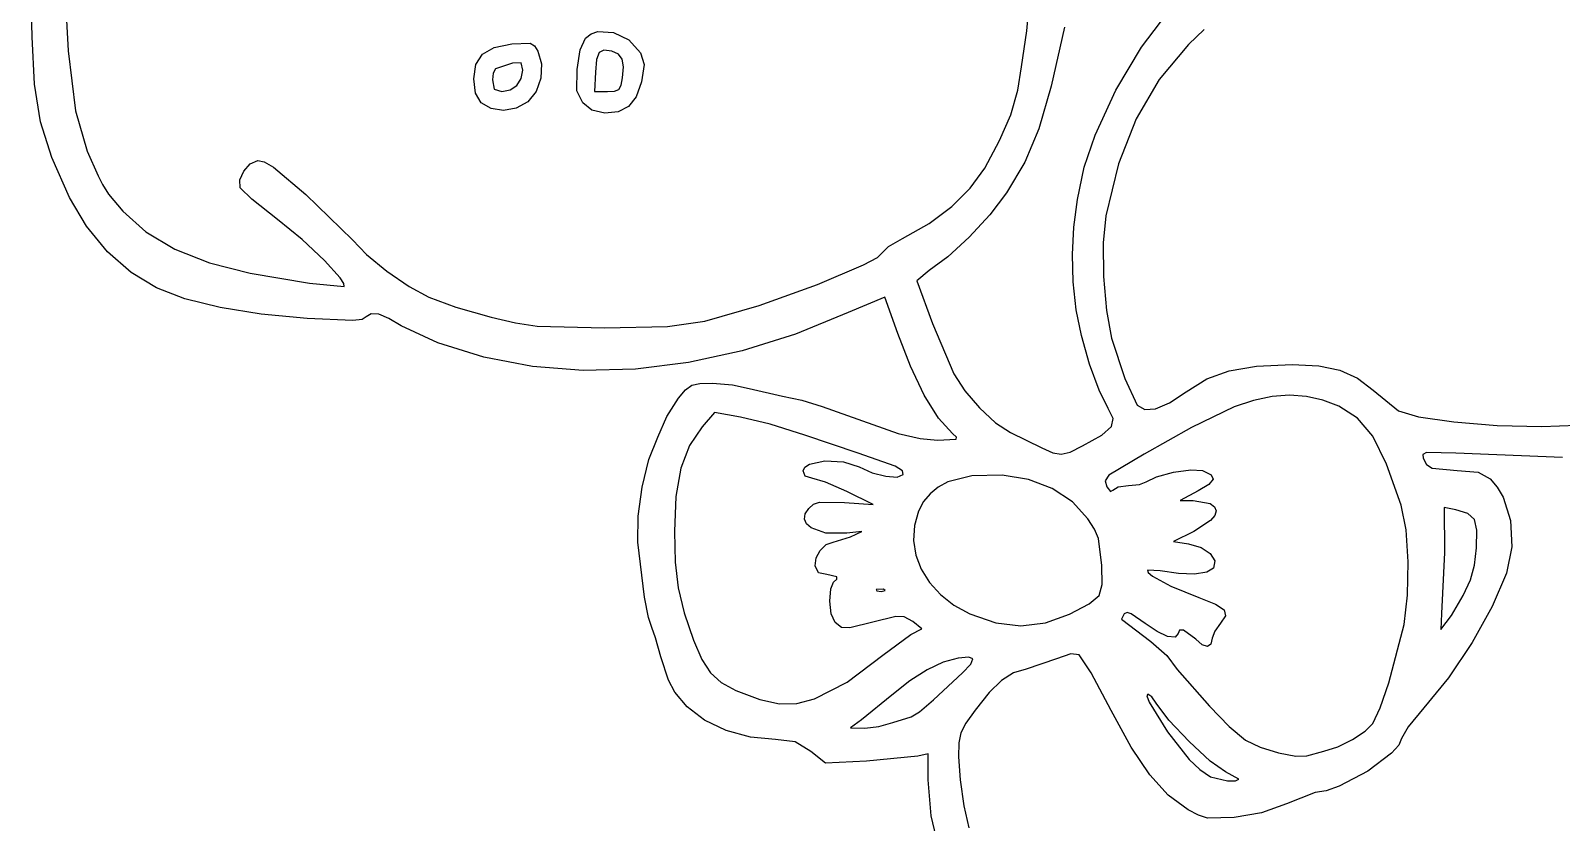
# Model space of a CAD drawing. Extents: x 7 to 205, y 4 to 208.
# Drawn here: x 10.7 to 124.8, y 72.9 to 131.8 of the extents above; entities that cross this region are included whole.
import ezdxf

# ---------------------------------------------------------------- set-up
doc = ezdxf.new("R2010")
doc.units = 0

msp = doc.modelspace()

# ---------------------------------------------------------------- linework, layer by layer
at = {"layer": 'Layer 1'}
for p, q in [((84.950989, 131.834498), (85.367774, 136.238821)), ((10.838278, 131.392148), (10.732143, 135.606465)), ((13.33194, 133.963447), (13.53985, 130.336346)), ((93.494424, 130.60532), (95.389257, 133.110607)), ((11.028434, 127.865508), (10.838278, 131.392148)), ((51.677063, 130.415496), (52.082754, 131.283685)), ((52.082754, 131.283685), (52.500079, 131.606792)), ((52.500079, 131.606792), (53.007114, 131.781647)), ((53.007114, 131.781647), (54.164948, 131.720159)), ((54.164948, 131.720159), (55.305522, 131.166344)), ((84.563887, 129.153387), (84.950989, 131.834498)), ((87.768359, 132.11672), (86.785105, 127.715313)), ((98.184353, 131.934755), (97.004691, 130.805064)), ((13.53985, 130.336346), (14.072274, 125.871359)), ((43.898888, 129.327901), (44.391936, 130.09129)), ((44.391936, 130.09129), (45.270459, 130.590453)), ((45.270459, 130.590453), (46.58091, 130.868152)), ((46.58091, 130.868152), (47.960394, 130.917648)), ((47.960394, 130.917648), (48.266901, 130.724024)), ((48.266901, 130.724024), (48.517477, 130.329291)), ((48.517477, 130.329291), (48.792597, 129.373506)), ((51.444435, 128.955351), (51.677063, 130.415496)), ((53.086357, 130.211436), (52.897811, 129.690166)), ((53.442731, 130.391056), (53.086357, 130.211436)), ((54.030883, 130.311282), (53.442731, 130.391056)), ((54.531825, 130.095306), (54.030883, 130.311282)), ((54.820866, 129.723595), (54.531825, 130.095306)), ((55.305522, 131.166344), (56.178103, 130.187325)), ((56.178103, 130.187325), (56.457426, 129.315948)), ((91.588828, 127.404813), (93.494424, 130.60532)), ((97.004691, 130.805064), (94.826802, 128.213703)), ((43.744862, 128.257526), (43.898888, 129.327901)), ((45.373406, 129.00564), (45.191208, 128.690603)), ((46.63764, 129.417414), (45.373406, 129.00564)), ((47.281294, 129.440557), (46.63764, 129.417414)), ((47.413751, 128.8967), (47.281294, 129.440557)), ((47.283475, 128.278565), (47.413751, 128.8967)), ((48.792597, 129.373506), (48.739387, 128.307255)), ((51.435668, 127.37796), (51.444435, 128.955351)), ((52.897811, 129.690166), (52.813139, 128.744991)), ((54.917347, 129.148654), (54.820866, 129.723595)), ((54.840609, 128.322993), (54.917347, 129.148654)), ((56.457426, 129.315948), (56.24578, 128.030213)), ((84.299288, 127.415734), (84.563887, 129.153387)), ((11.476797, 125.045079), (11.028434, 127.865508)), ((43.880661, 127.194633), (43.744862, 128.257526)), ((45.191208, 128.690603), (45.155973, 128.174465)), ((45.155973, 128.174465), (45.283054, 127.477566)), ((46.455708, 127.449218), (46.970259, 127.762435)), ((46.970259, 127.762435), (47.283475, 128.278565)), ((46.970259, 127.762435), (46.970259, 127.762435)), ((48.739387, 128.307255), (48.391886, 127.306152)), ((52.813139, 128.744991), (52.74807, 127.318942)), ((54.553171, 127.474839), (54.725935, 127.776715)), ((54.725935, 127.776715), (54.840609, 128.322993)), ((54.840609, 128.322993), (54.840609, 128.322993)), ((56.24578, 128.030213), (55.847743, 126.930317)), ((94.826802, 128.213703), (93.100489, 125.279548)), ((44.309307, 126.472275), (43.880661, 127.194633)), ((45.283054, 127.477566), (45.84137, 127.318942)), ((45.84137, 127.318942), (46.455708, 127.449218)), ((48.391886, 127.306152), (47.784134, 126.545814)), ((51.866825, 126.472275), (51.435668, 127.37796)), ((52.74807, 127.318942), (53.712872, 127.318942)), ((53.712872, 127.318942), (54.242192, 127.346027)), ((54.242192, 127.346027), (54.553171, 127.474839)), ((55.847743, 126.930317), (55.28188, 126.194926)), ((83.75806, 125.58843), (84.299288, 127.415734)), ((86.785105, 127.715313), (85.856368, 124.53323)), ((90.048328, 124.073387), (91.588828, 127.404813)), ((14.072274, 125.871359), (14.939338, 122.882265)), ((45.037882, 126.03884), (44.309307, 126.472275)), ((44.309307, 126.472275), (44.309307, 126.472275)), ((45.955675, 125.908646), (45.037882, 126.03884)), ((46.91899, 126.078651), (45.955675, 125.908646)), ((47.784134, 126.545814), (46.91899, 126.078651)), ((52.551191, 125.916587), (51.866825, 126.472275)), ((51.866825, 126.472275), (51.866825, 126.472275)), ((53.519736, 125.709601), (52.551191, 125.916587)), ((54.516455, 125.797025), (53.519736, 125.709601)), ((55.28188, 126.194926), (54.516455, 125.797025)), ((82.935106, 123.657431), (83.75806, 125.58843)), ((12.306601, 122.404328), (11.476797, 125.045079)), ((85.856368, 124.53323), (84.801162, 122.054024)), ((93.100489, 125.279548), (91.785818, 121.919946)), ((81.825327, 121.608692), (82.935106, 123.657431)), ((89.233111, 121.690802), (90.048328, 124.073387)), ((13.641081, 119.41672), (12.306601, 122.404328)), ((14.939338, 122.882265), (15.767501, 121.034525)), ((27.103692, 121.917914), (27.66028, 122.176074)), ((27.66028, 122.176074), (28.136265, 122.090505)), ((28.136265, 122.090505), (28.818885, 121.690688)), ((84.801162, 122.054024), (83.438503, 119.761246)), ((15.767501, 121.034525), (16.087084, 120.396147)), ((26.333347, 120.733604), (26.624654, 121.380627)), ((26.624654, 121.380627), (27.103692, 121.917914)), ((28.818885, 121.690688), (31.24465, 119.636074)), ((80.750391, 120.116052), (81.825327, 121.608692)), ((88.73803, 119.275609), (89.233111, 121.690802)), ((91.785818, 121.919946), (90.842854, 118.052243)), ((16.087084, 120.396147), (16.533679, 119.677494)), ((26.339951, 120.146231), (26.333347, 120.733604)), ((27.218405, 119.305046), (26.339951, 120.146231)), ((79.371476, 118.74457), (80.750391, 120.116052)), ((14.903578, 117.27671), (13.641081, 119.41672)), ((16.533679, 119.677494), (17.607409, 118.397336)), ((29.133701, 117.795308), (27.218405, 119.305046)), ((31.24465, 119.636074), (34.705533, 116.263107)), ((77.689788, 117.495277), (79.371476, 118.74457)), ((83.438503, 119.761246), (82.197158, 118.133596)), ((88.472553, 117.206463), (88.73803, 119.275609)), ((17.607409, 118.397336), (19.328102, 116.857516)), ((30.955348, 116.305982), (29.133701, 117.795308)), ((75.706529, 116.369205), (77.689788, 117.495277)), ((82.197158, 118.133596), (80.663673, 116.465693)), ((90.842854, 118.052243), (90.659611, 116.042738)), ((16.455021, 115.387914), (14.903578, 117.27671)), ((19.328102, 116.857516), (21.471019, 115.581573)), ((74.657749, 115.760958), (75.706529, 116.369205)), ((80.663673, 116.465693), (79.078498, 114.999199)), ((88.368199, 115.178471), (88.472553, 117.206463)), ((18.218486, 113.830306), (16.455021, 115.387914)), ((21.471019, 115.581573), (24.053716, 114.560977)), ((32.624391, 114.739246), (30.955348, 116.305982)), ((34.705533, 116.263107), (35.756388, 115.182492)), ((73.836058, 114.960465), (74.216853, 115.336261)), ((74.216853, 115.336261), (74.657749, 115.760958)), ((90.659611, 116.042738), (90.686447, 113.528179)), ((24.053716, 114.560977), (27.09375, 113.787197)), ((33.790558, 113.448165), (32.624391, 114.739246)), ((35.756388, 115.182492), (37.274806, 113.947092)), ((69.358105, 112.934317), (72.803694, 114.397874)), ((72.803694, 114.397874), (73.836058, 114.960465)), ((79.078498, 114.999199), (77.682084, 113.975777)), ((88.424413, 113.144701), (88.368199, 115.178471)), ((20.117051, 112.68386), (18.218486, 113.830306)), ((27.09375, 113.787197), (31.504993, 113.049031)), ((31.504993, 113.049031), (34.103578, 112.785804)), ((34.075603, 113.016328), (33.790558, 113.448165)), ((34.103578, 112.785804), (34.075603, 113.016328)), ((37.274806, 113.947092), (38.934606, 112.801292)), ((65.027781, 111.389598), (69.358105, 112.934317)), ((77.682084, 113.975777), (76.764862, 113.209931)), ((76.764862, 113.209931), (77.938568, 110.030115)), ((88.640638, 111.058218), (88.424413, 113.144701)), ((90.686447, 113.528179), (90.900109, 110.996446)), ((22.235302, 111.881779), (20.117051, 112.68386)), ((24.852215, 111.225166), (22.235302, 111.881779)), ((38.934606, 112.801292), (40.409608, 111.989472)), ((40.409608, 111.989472), (42.425717, 111.265873)), ((74.385864, 112.012016), (71.649804, 110.868279)), ((75.353988, 109.301001), (74.385864, 112.012016)), ((27.904054, 110.727004), (24.852215, 111.225166)), ((31.327084, 110.400276), (27.904054, 110.727004)), ((36.108631, 110.765046), (35.737224, 110.546439)), ((36.67754, 110.722464), (36.108631, 110.765046)), ((37.429221, 110.422514), (36.67754, 110.722464)), ((42.425717, 111.265873), (45.054399, 110.507312)), ((60.960418, 110.207727), (65.027781, 111.389598)), ((71.649804, 110.868279), (67.720078, 109.241923)), ((89.027934, 109.156099), (88.640638, 111.058218)), ((90.900109, 110.996446), (91.277347, 108.935418)), ((34.741019, 110.253594), (31.327084, 110.400276)), ((35.425095, 110.341223), (34.741019, 110.253594)), ((35.737224, 110.546439), (35.425095, 110.341223)), ((38.348945, 109.869015), (37.429221, 110.422514)), ((41.063751, 108.605865), (38.348945, 109.869015)), ((45.054399, 110.507312), (46.865169, 110.081592)), ((46.865169, 110.081592), (48.478266, 109.8444)), ((48.478266, 109.8444), (53.481529, 109.711896)), ((53.481529, 109.711896), (58.179259, 109.806351)), ((58.179259, 109.806351), (60.960418, 110.207727)), ((77.938568, 110.030115), (79.516941, 106.293387)), ((44.498727, 107.524267), (41.063751, 108.605865)), ((67.720078, 109.241923), (63.740253, 107.993484)), ((76.287443, 106.848651), (75.353988, 109.301001)), ((89.641957, 107.022211), (89.027934, 109.156099)), ((91.277347, 108.935418), (92.275315, 105.935545)), ((48.125158, 106.838453), (44.498727, 107.524267)), ((63.740253, 107.993484), (59.750591, 107.125939)), ((51.902785, 106.545446), (48.125158, 106.838453)), ((55.791348, 106.642267), (51.902785, 106.545446)), ((59.750591, 107.125939), (55.791348, 106.642267)), ((77.323263, 104.704365), (76.287443, 106.848651)), ((79.516941, 106.293387), (80.335489, 105.026253)), ((90.34851, 105.071625), (89.641957, 107.022211)), ((98.37419, 105.909825), (100.03773, 106.525798)), ((100.03773, 106.525798), (102.077926, 106.860432)), ((102.077926, 106.860432), (104.739934, 106.976647)), ((104.739934, 106.976647), (106.715297, 106.893636)), ((106.715297, 106.893636), (108.289243, 106.575356)), ((108.289243, 106.575356), (109.596711, 105.978973)), ((59.008577, 104.488886), (59.532369, 105.105433)), ((59.532369, 105.105433), (59.990204, 105.433769)), ((59.990204, 105.433769), (60.590797, 105.5644)), ((60.590797, 105.5644), (61.542865, 105.587831)), ((61.542865, 105.587831), (63.030563, 105.4703)), ((63.030563, 105.4703), (64.270817, 105.187725)), ((64.270817, 105.187725), (66.746199, 104.622891)), ((80.335489, 105.026253), (81.435865, 103.749368)), ((91.013393, 103.719413), (90.34851, 105.071625)), ((92.275315, 105.935545), (93.193297, 103.965053)), ((95.586135, 104.123953), (96.842148, 104.949588)), ((96.842148, 104.949588), (98.37419, 105.909825)), ((109.596711, 105.978973), (110.77264, 105.061653)), ((110.77264, 105.061653), (112.665767, 103.522391)), ((58.138195, 103.119806), (59.008577, 104.488886)), ((66.746199, 104.622891), (68.198855, 104.331717)), ((68.198855, 104.331717), (69.709532, 103.862982)), ((69.709532, 103.862982), (75.374389, 101.845224)), ((78.391173, 102.996812), (77.323263, 104.704365)), ((93.193297, 103.965053), (93.754228, 103.629667)), ((94.554335, 103.683307), (95.586135, 104.123953)), ((100.401974, 103.824899), (97.225973, 102.283472)), ((101.855259, 104.306103), (100.401974, 103.824899)), ((103.232987, 104.596373), (101.855259, 104.306103)), ((104.54585, 104.697263), (103.232987, 104.596373)), ((105.804537, 104.610327), (104.54585, 104.697263)), ((107.01974, 104.33712), (105.804537, 104.610327)), ((108.202149, 103.879196), (107.01974, 104.33712)), ((109.606287, 102.989237), (108.202149, 103.879196)), ((57.457845, 101.570115), (58.138195, 103.119806)), ((61.688495, 103.408647), (60.776471, 102.353593)), ((63.623833, 103.071622), (61.688495, 103.408647)), ((65.828201, 102.539381), (63.623833, 103.071622)), ((79.420898, 101.854663), (78.391173, 102.996812)), ((81.435865, 103.749368), (82.635364, 102.651392)), ((91.385761, 102.965362), (91.013393, 103.719413)), ((91.269768, 102.359275), (91.385761, 102.965362)), ((93.754228, 103.629667), (94.554335, 103.683307)), ((110.737539, 101.642298), (109.606287, 102.989237)), ((112.665767, 103.522391), (114.134471, 103.094523)), ((114.134471, 103.094523), (116.769664, 102.717588)), ((116.769664, 102.717588), (120.019348, 102.451865)), ((123.331529, 102.357637), (133.472303, 102.738093)), ((56.797118, 99.912023), (57.457845, 101.570115)), ((60.776471, 102.353593), (59.82679, 100.953457)), ((68.410351, 101.733003), (65.828201, 102.539381)), ((72.390418, 100.385149), (68.410351, 101.733003)), ((75.374389, 101.845224), (77.003102, 101.462537)), ((79.720582, 101.578678), (79.420898, 101.854663)), ((79.697324, 101.432517), (79.720582, 101.578678)), ((82.635364, 102.651392), (83.751285, 101.920983)), ((83.751285, 101.920983), (86.078195, 100.784239)), ((89.121465, 100.924366), (90.552605, 101.734495)), ((90.552605, 101.734495), (91.269768, 102.359275)), ((97.225973, 102.283472), (93.698195, 100.301713)), ((111.76479, 99.570923), (110.737539, 101.642298)), ((120.019348, 102.451865), (123.331529, 102.357637)), ((59.82679, 100.953457), (59.183427, 99.255467)), ((75.154332, 99.408054), (72.390418, 100.385149)), ((77.003102, 101.462537), (78.297989, 101.360774)), ((78.297989, 101.360774), (79.697324, 101.432517)), ((86.078195, 100.784239), (86.901504, 100.40935)), ((86.901504, 100.40935), (87.525864, 100.300499)), ((87.525864, 100.300499), (88.187207, 100.46855)), ((88.187207, 100.46855), (89.121465, 100.924366)), ((89.121465, 100.924366), (89.121465, 100.924366)), ((114.743084, 100.419681), (114.466694, 100.28775)), ((116.917828, 100.376665), (114.743084, 100.419681)), ((124.884263, 100.062067), (116.917828, 100.376665)), ((56.287689, 97.843969), (56.797118, 99.912023)), ((59.183427, 99.255467), (58.818128, 97.153176)), ((68.298195, 99.057237), (68.42612, 99.340461)), ((68.42612, 99.340461), (68.774082, 99.561782)), ((68.774082, 99.561782), (69.915245, 99.802788)), ((69.915245, 99.802788), (71.29194, 99.748402)), ((71.29194, 99.748402), (72.474421, 99.366773)), ((72.474421, 99.366773), (73.438167, 98.927137)), ((75.697122, 99.065238), (75.154332, 99.408054)), ((93.698195, 100.301713), (91.068163, 98.734929)), ((112.856927, 96.507653), (111.76479, 99.570923)), ((114.466694, 100.28775), (114.498354, 100.019158)), ((114.498354, 100.019158), (114.752222, 99.548067)), ((114.752222, 99.548067), (115.171513, 99.270028)), ((115.171513, 99.270028), (117.037544, 99.101041)), ((68.455568, 98.659665), (68.298195, 99.057237)), ((68.933195, 98.521331), (68.455568, 98.659665)), ((69.961984, 98.226546), (68.933195, 98.521331)), ((71.543751, 97.533175), (69.961984, 98.226546)), ((73.438167, 98.927137), (74.450275, 98.657729)), ((74.450275, 98.657729), (75.295238, 98.596872)), ((75.295238, 98.596872), (75.757552, 98.782894)), ((75.757552, 98.782894), (75.697122, 99.065238)), ((79.078479, 98.241916), (78.359848, 97.855668)), ((80.864022, 98.702729), (79.078479, 98.241916)), ((83.114862, 98.748362), (80.864022, 98.702729)), ((85.082541, 98.426961), (83.114862, 98.748362)), ((86.854888, 97.753741), (85.082541, 98.426961)), ((91.068163, 98.734929), (90.791771, 98.309767)), ((90.791771, 98.309767), (90.925057, 97.87612)), ((93.355942, 98.046458), (93.853418, 98.235499)), ((93.853418, 98.235499), (94.630101, 98.625552)), ((94.630101, 98.625552), (95.887937, 98.961445)), ((95.887937, 98.961445), (97.179766, 99.151021)), ((97.179766, 99.151021), (98.058427, 99.102124)), ((98.058427, 99.102124), (98.686775, 98.780703)), ((98.847069, 98.443988), (98.530934, 98.052858)), ((98.686775, 98.780703), (98.847069, 98.443988)), ((117.037544, 99.101041), (118.579563, 98.973046)), ((118.579563, 98.973046), (119.474765, 98.459219)), ((119.474765, 98.459219), (120.015856, 97.84297)), ((55.990443, 95.684991), (56.287689, 97.843969)), ((58.818128, 97.153176), (58.70264, 94.540135)), ((73.519307, 96.555964), (71.543751, 97.533175)), ((77.757128, 97.365446), (77.27018, 96.771193)), ((78.359848, 97.855668), (77.757128, 97.365446)), ((88.357548, 96.766403), (86.854888, 97.753741)), ((90.925057, 97.87612), (91.196848, 97.520136)), ((91.196848, 97.520136), (91.370113, 97.615804)), ((91.370113, 97.615804), (91.757719, 97.865704)), ((91.757719, 97.865704), (92.53638, 97.967831)), ((92.53638, 97.967831), (93.355942, 98.046458)), ((97.729994, 97.568196), (96.379307, 96.865223)), ((98.530934, 98.052858), (97.729994, 97.568196)), ((120.015856, 97.84297), (120.4543, 97.10531)), ((120.4543, 97.10531), (121.006961, 95.358987)), ((68.402585, 95.46376), (68.448593, 95.852197)), ((68.448593, 95.852197), (68.713107, 96.26519)), ((68.713107, 96.26519), (69.062161, 96.574806)), ((69.062161, 96.574806), (69.508832, 96.732397)), ((69.508832, 96.732397), (71.382354, 96.704666)), ((71.382354, 96.704666), (73.519307, 96.555964)), ((76.898867, 96.072847), (76.580025, 94.983781)), ((77.27018, 96.771193), (76.898867, 96.072847)), ((89.516167, 95.502648), (88.357548, 96.766403)), ((96.379307, 96.865223), (97.367084, 96.847762)), ((97.367084, 96.847762), (98.634066, 96.62465)), ((98.634066, 96.62465), (98.954173, 96.389556)), ((98.954173, 96.389556), (99.064999, 96.091182)), ((99.064999, 96.091182), (98.966276, 95.743838)), ((113.221057, 94.67125), (112.856927, 96.507653)), ((116.92104, 96.159597), (116.067679, 96.330268)), ((116.067679, 96.330268), (116.072322, 92.98627)), ((117.821023, 95.897561), (116.92104, 96.159597)), ((118.315226, 95.45091), (117.821023, 95.897561)), ((55.966264, 93.754126), (55.990443, 95.684991)), ((68.554165, 95.113555), (68.402585, 95.46376)), ((68.882415, 94.815257), (68.554165, 95.113555)), ((69.985253, 94.429083), (68.882415, 94.815257)), ((76.580025, 94.983781), (76.513381, 93.882691)), ((90.00841, 94.72552), (89.516167, 95.502648)), ((90.304229, 94.022711), (90.00841, 94.72552)), ((98.657737, 95.361833), (97.410135, 94.551077)), ((98.966276, 95.743838), (98.657737, 95.361833)), ((113.383844, 92.29541), (113.221057, 94.67125)), ((118.496091, 94.64862), (118.315226, 95.45091)), ((121.006961, 95.358987), (121.100186, 93.406714)), ((56.466393, 89.661281), (55.966264, 93.754126)), ((58.70264, 94.540135), (58.767222, 92.269025)), ((69.565249, 93.140854), (70.017165, 93.569191)), ((71.543751, 94.414642), (69.985253, 94.429083)), ((70.017165, 93.569191), (70.529159, 93.747226)), ((70.529159, 93.747226), (71.825973, 94.155108)), ((72.67264, 94.550258), (71.543751, 94.414642)), ((71.825973, 94.155108), (72.67264, 94.550258)), ((76.513381, 93.882691), (76.686545, 92.794428)), ((90.547721, 92.02781), (90.304229, 94.022711)), ((97.410135, 94.551077), (95.900965, 93.815433)), ((95.900965, 93.815433), (97.009746, 93.638133)), ((97.009746, 93.638133), (97.943728, 93.35781)), ((118.456058, 93.319665), (118.496091, 94.64862)), ((69.192738, 91.993884), (69.261184, 92.577367)), ((69.261184, 92.577367), (69.565249, 93.140854)), ((76.686545, 92.794428), (77.087133, 91.743842)), ((97.943728, 93.35781), (98.62368, 92.903544)), ((98.62368, 92.903544), (98.962815, 92.360283)), ((116.072322, 92.98627), (115.869441, 88.442831)), ((118.307788, 92.045258), (118.456058, 93.319665)), ((121.100186, 93.406714), (120.701412, 91.434954)), ((58.767222, 92.269025), (58.993164, 90.347135)), ((69.428699, 91.475518), (69.192738, 91.993884)), ((70.062084, 91.346734), (69.428699, 91.475518)), ((70.797583, 91.183377), (70.062084, 91.346734)), ((77.087133, 91.743842), (77.702757, 90.75578)), ((90.581233, 90.613332), (90.547721, 92.02781)), ((94.89764, 91.623377), (93.959497, 91.676151)), ((93.959497, 91.676151), (93.993591, 91.504301)), ((93.993591, 91.504301), (94.316285, 91.232561)), ((96.254808, 91.411761), (94.89764, 91.623377)), ((97.459537, 91.377093), (96.254808, 91.411761)), ((98.377495, 91.512966), (97.459537, 91.377093)), ((98.874349, 91.812976), (98.377495, 91.512966)), ((98.962815, 92.360283), (98.874349, 91.812976)), ((113.335367, 89.802774), (113.383844, 92.29541)), ((118.010747, 90.952954), (118.307788, 92.045258)), ((120.701412, 91.434954), (119.646536, 88.972671)), ((58.993164, 90.347135), (59.428762, 88.499253)), ((70.273751, 89.363556), (70.356654, 90.28573)), ((70.356654, 90.28573), (70.555973, 90.771164)), ((70.555973, 90.771164), (70.807893, 90.997917)), ((70.807893, 90.997917), (70.797583, 91.183377)), ((74.277779, 90.258398), (73.736852, 90.236119)), ((73.736852, 90.236119), (73.775328, 90.122242)), ((73.775328, 90.122242), (74.107269, 90.08789)), ((74.107269, 90.08789), (74.400241, 90.144438)), ((74.400241, 90.144438), (74.277779, 90.258398)), ((74.277779, 90.258398), (74.277779, 90.258398)), ((77.702757, 90.75578), (78.521029, 89.855094)), ((90.349487, 89.776118), (90.581233, 90.613332)), ((94.316285, 91.232561), (95.686946, 90.486213)), ((95.686946, 90.486213), (97.790418, 89.630713)), ((117.470997, 89.789518), (118.010747, 90.952954)), ((56.768266, 88.134497), (56.466393, 89.661281)), ((70.379001, 88.424427), (70.273751, 89.363556)), ((78.521029, 89.855094), (79.529564, 89.066633)), ((79.529564, 89.066633), (80.715973, 88.415247)), ((88.130061, 88.387913), (89.612443, 89.154776)), ((89.612443, 89.154776), (90.349487, 89.776118)), ((97.790418, 89.630713), (99.026619, 89.135593)), ((99.026619, 89.135593), (99.661298, 88.706529)), ((113.065701, 87.615985), (113.335367, 89.802774)), ((116.594599, 88.30172), (117.470997, 89.789518)), ((119.646536, 88.972671), (118.13993, 86.273038)), ((57.030267, 87.398609), (56.768266, 88.134497)), ((59.428762, 88.499253), (60.122311, 86.450167)), ((70.67959, 87.76112), (70.379001, 88.424427)), ((75.21264, 88.21407), (71.775831, 87.381961)), ((75.810171, 88.183448), (75.21264, 88.21407)), ((76.460923, 87.842409), (75.810171, 88.183448)), ((77.144761, 87.308391), (76.460923, 87.842409)), ((80.715973, 88.415247), (82.644706, 87.751373)), ((86.352404, 87.737704), (88.130061, 88.387913)), ((88.130061, 88.387913), (88.130061, 88.387913)), ((92.214706, 88.412786), (92.023678, 88.013455)), ((92.023678, 88.013455), (94.203589, 86.360473)), ((92.42698, 88.504165), (92.214706, 88.412786)), ((92.738763, 88.42506), (92.42698, 88.504165)), ((93.777178, 87.702525), (92.738763, 88.42506)), ((99.762258, 88.263104), (99.397301, 87.724903)), ((99.661298, 88.706529), (99.762258, 88.263104)), ((115.869441, 88.442831), (115.799957, 87.243387)), ((115.799957, 87.243387), (116.594599, 88.30172)), ((116.594599, 88.30172), (116.594599, 88.30172)), ((57.291529, 86.632074), (57.030267, 87.398609)), ((71.15278, 87.403631), (70.67959, 87.76112)), ((71.775831, 87.381961), (71.15278, 87.403631)), ((74.224862, 85.347415), (76.319812, 86.880917)), ((76.319812, 86.880917), (77.144761, 87.308391)), ((82.644706, 87.751373), (84.523735, 87.525525)), ((84.523735, 87.525525), (86.352404, 87.737704)), ((94.661292, 87.091029), (93.777178, 87.702525)), ((95.451758, 86.737852), (94.661292, 87.091029)), ((96.020188, 86.681672), (95.451758, 86.737852)), ((96.238195, 86.961164), (96.020188, 86.681672)), ((96.34685, 87.210096), (96.238195, 86.961164)), ((96.63706, 87.207877), (96.34685, 87.210096)), ((97.547636, 86.521945), (96.63706, 87.207877)), ((98.960057, 87.124636), (98.778195, 86.606854)), ((99.397301, 87.724903), (98.960057, 87.124636)), ((111.923437, 83.268069), (113.065701, 87.615985)), ((57.697621, 85.206851), (57.291529, 86.632074)), ((60.122311, 86.450167), (60.733618, 85.024078)), ((94.203589, 86.360473), (95.392835, 85.304066)), ((98.032344, 86.107765), (97.547636, 86.521945)), ((98.422856, 85.985502), (98.032344, 86.107765)), ((98.683398, 86.152687), (98.422856, 85.985502)), ((98.778195, 86.606854), (98.683398, 86.152687)), ((118.13993, 86.273038), (116.373788, 83.648705)), ((58.271732, 83.486848), (57.697621, 85.206851)), ((60.733618, 85.024078), (61.386369, 84.018227)), ((71.572291, 83.336926), (74.224862, 85.347415)), ((78.736513, 84.814673), (77.533234, 84.250263)), ((79.85664, 85.124581), (78.736513, 84.814673)), ((80.638334, 85.197265), (79.85664, 85.124581)), ((80.165764, 84.030634), (80.786286, 84.673682)), ((80.946012, 85.054762), (80.638334, 85.197265)), ((80.786286, 84.673682), (80.946012, 85.054762)), ((87.175938, 85.058239), (84.907382, 84.301014)), ((88.23414, 85.440398), (87.175938, 85.058239)), ((88.869272, 85.358478), (88.23414, 85.440398)), ((89.756523, 84.029389), (88.869272, 85.358478)), ((95.392835, 85.304066), (96.168947, 84.276305)), ((58.746187, 82.570856), (58.271732, 83.486848)), ((61.386369, 84.018227), (62.196709, 83.295388)), ((62.196709, 83.295388), (63.280781, 82.718331)), ((69.135427, 82.074306), (71.572291, 83.336926)), ((76.250192, 83.433235), (74.890777, 82.365472)), ((77.533234, 84.250263), (76.250192, 83.433235)), ((78.011963, 82.00804), (80.165764, 84.030634)), ((83.07756, 83.458981), (82.152518, 82.555909)), ((83.966193, 84.016795), (83.07756, 83.458981)), ((84.907382, 84.301014), (83.966193, 84.016795)), ((91.251495, 81.227227), (89.756523, 84.029389)), ((96.168947, 84.276305), (98.574524, 81.542715)), ((111.282982, 81.412854), (111.923437, 83.268069)), ((116.373788, 83.648705), (114.540301, 81.41232)), ((59.650955, 81.482441), (58.746187, 82.570856)), ((63.280781, 82.718331), (65.06015, 82.03621)), ((74.890777, 82.365472), (72.632999, 80.525053)), ((82.152518, 82.555909), (81.102098, 81.23592)), ((93.988142, 82.445609), (93.891734, 82.304686)), ((93.891734, 82.304686), (94.077709, 81.834631)), ((94.275551, 82.245654), (93.988142, 82.445609)), ((94.606404, 81.764911), (94.275551, 82.245654)), ((60.936924, 80.504282), (59.650955, 81.482441)), ((65.06015, 82.03621), (66.527707, 81.712647)), ((66.527707, 81.712647), (67.835463, 81.73092)), ((67.835463, 81.73092), (69.135427, 82.074306)), ((69.135427, 82.074306), (69.135427, 82.074306)), ((76.338862, 80.752275), (76.975424, 81.121156)), ((76.975424, 81.121156), (78.011963, 82.00804)), ((81.102098, 81.23592), (80.424695, 80.270804)), ((92.734938, 78.480323), (91.251495, 81.227227)), ((94.077709, 81.834631), (95.44308, 79.623387)), ((95.546232, 80.504021), (94.606404, 81.764911)), ((98.574524, 81.542715), (100.033751, 80.022681)), ((110.751126, 80.262016), (111.282982, 81.412854)), ((114.540301, 81.41232), (113.374286, 80.009469)), ((62.564008, 79.737814), (60.936924, 80.504282)), ((72.632999, 80.525053), (71.825973, 79.92349)), ((71.825973, 79.92349), (72.893372, 79.91455)), ((72.893372, 79.91455), (73.944842, 80.03259)), ((73.944842, 80.03259), (74.973948, 80.328942)), ((74.973948, 80.328942), (76.338862, 80.752275)), ((74.973948, 80.328942), (74.973948, 80.328942)), ((80.424695, 80.270804), (80.054787, 79.544695)), ((97.050859, 78.900312), (95.546232, 80.504021)), ((100.033751, 80.022681), (101.252085, 79.012587)), ((110.160258, 79.670037), (110.751126, 80.262016)), ((113.374286, 80.009469), (112.889307, 79.128781)), ((64.383227, 79.237785), (62.564008, 79.737814)), ((66.245607, 79.058942), (64.383227, 79.237785)), ((67.689237, 78.896424), (66.245607, 79.058942)), ((68.86619, 78.175488), (67.689237, 78.896424)), ((79.900337, 78.799304), (79.869307, 77.776347)), ((80.054787, 79.544695), (79.900337, 78.799304)), ((95.44308, 79.623387), (97.053041, 77.566731)), ((98.622219, 77.448529), (97.050859, 78.900312)), ((101.252085, 79.012587), (102.356589, 78.497707)), ((108.137053, 78.51667), (109.222394, 79.050342)), ((109.222394, 79.050342), (110.160258, 79.670037)), ((112.889307, 79.128781), (112.688026, 78.634629)), ((69.96553, 77.292033), (68.86619, 78.175488)), ((76.835418, 77.80782), (73.012419, 77.455909)), ((77.611529, 77.995853), (76.835418, 77.80782)), ((77.616428, 76.057955), (77.611529, 77.995853)), ((79.869307, 77.776347), (79.985666, 76.054878)), ((94.115642, 76.421413), (92.734938, 78.480323)), ((97.053041, 77.566731), (97.859822, 76.816231)), ((102.356589, 78.497707), (103.720191, 78.07368)), ((103.720191, 78.07368), (104.995157, 77.828677)), ((104.995157, 77.828677), (105.833751, 77.85087)), ((105.833751, 77.85087), (107.103751, 78.182761)), ((107.103751, 78.182761), (108.137053, 78.51667)), ((107.103751, 78.182761), (107.103751, 78.182761)), ((112.141769, 78.030321), (110.359846, 76.707004)), ((112.688026, 78.634629), (112.141769, 78.030321)), ((73.012419, 77.455909), (69.96553, 77.292033)), ((95.498403, 74.915305), (94.115642, 76.421413)), ((97.859822, 76.816231), (98.637084, 76.283078)), ((99.762245, 76.643422), (98.622219, 77.448529)), ((100.753751, 76.091821), (99.762245, 76.643422)), ((110.359846, 76.707004), (108.234572, 75.590364)), ((77.826292, 73.361482), (77.616428, 76.057955)), ((79.985666, 76.054878), (80.274516, 74.124669)), ((98.637084, 76.283078), (99.906745, 75.973357)), ((99.906745, 75.973357), (100.502269, 75.968296)), ((100.502269, 75.968296), (100.753751, 76.091821)), ((100.753751, 76.091821), (100.753751, 76.091821)), ((108.234572, 75.590364), (107.259127, 75.244403)), ((96.988015, 73.82681), (95.498403, 74.915305)), ((104.315582, 74.277085), (102.45427, 73.602315)), ((106.456982, 75.111937), (104.315582, 74.277085)), ((107.259127, 75.244403), (106.456982, 75.111937)), ((78.481671, 70.674486), (77.826292, 73.361482)), ((80.274516, 74.124669), (80.645513, 72.475751)), ((97.758812, 73.411291), (96.988015, 73.82681)), ((98.416624, 73.205802), (97.758812, 73.411291)), ((100.416188, 73.254001), (98.416624, 73.205802)), ((102.45427, 73.602315), (100.416188, 73.254001))]:
    msp.add_line(p, q, dxfattribs=at)

doc.saveas('drawing.dxf')
